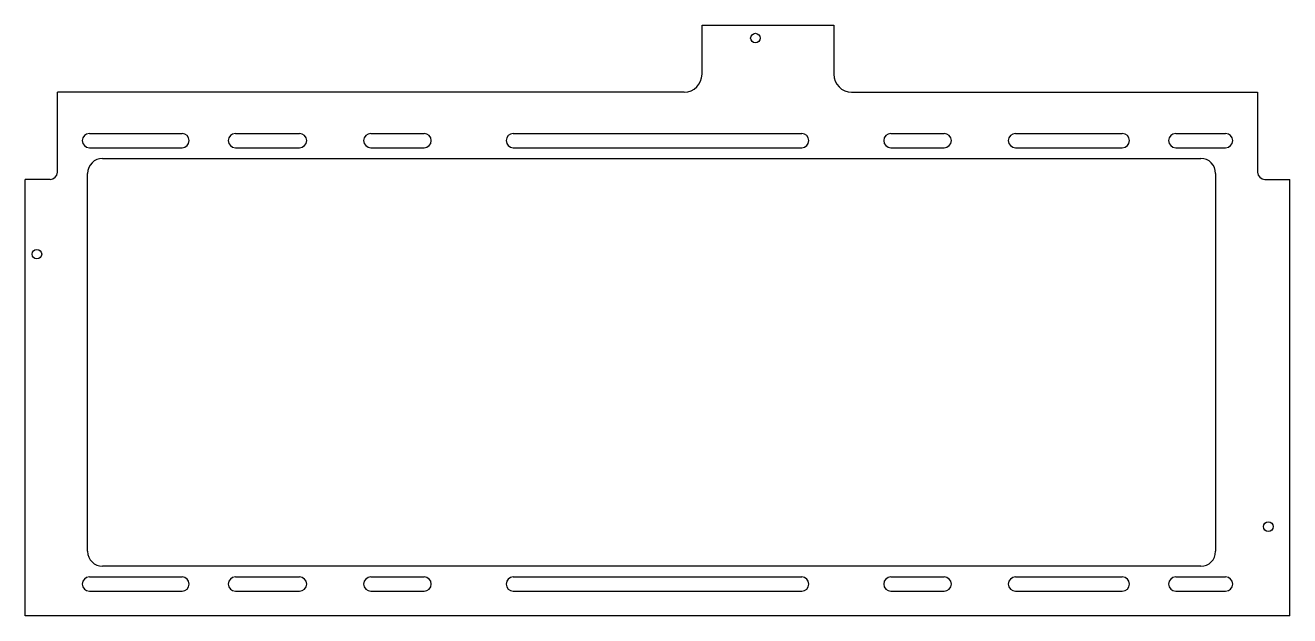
# Model space of a CAD drawing. Extents: x 0 to 355, y 0 to 166.
import ezdxf

# ---------------------------------------------------------------- set-up
doc = ezdxf.new("R2010")
doc.units = 0
doc.layers.add('Sketch', color=7, linetype='CONTINUOUS')

msp = doc.modelspace()

# ---------------------------------------------------------------- linework, layer by layer
at = {"layer": 'Sketch'}
for p, q in [((190, 152), (190, 165.75)), ((190, 165.75), (227, 165.75)), ((227, 165.75), (227, 152)), ((9, 128), (9, 147)), ((185, 147), (9, 147)), ((232, 147), (346, 147)), ((346, 147), (346, 124.5)), ((18, 135.375), (44, 135.375)), ((59, 135.375), (77, 135.375)), ((97, 135.375), (112, 135.375)), ((137, 135.375), (218, 135.375)), ((243, 135.375), (258, 135.375)), ((278, 135.375), (308, 135.375)), ((323, 135.375), (337, 135.375)), ((18, 131.375), (44, 131.375)), ((59, 131.375), (77, 131.375)), ((97, 131.375), (112, 131.375)), ((137, 131.375), (218, 131.375)), ((243, 131.375), (258, 131.375)), ((278, 131.375), (308, 131.375)), ((323, 131.375), (337, 131.375)), ((9, 124.5), (9, 128)), ((21.7, 128.375), (330, 128.375)), ((0, 0), (0, 122.5)), ((7, 122.5), (0, 122.5)), ((17.5, 18.075), (17.5, 124.175)), ((334.2, 124.175), (334.2, 18.075)), ((348, 122.5), (355, 122.5)), ((355, 0), (355, 122.5)), ((18, 10.875), (44, 10.875)), ((330, 13.875), (21.7, 13.875)), ((59, 10.875), (77, 10.875)), ((97, 10.875), (112, 10.875)), ((137, 10.875), (218, 10.875)), ((243, 10.875), (258, 10.875)), ((278, 10.875), (308, 10.875)), ((323, 10.875), (337, 10.875)), ((18, 6.875), (44, 6.875)), ((59, 6.875), (77, 6.875)), ((97, 6.875), (112, 6.875)), ((137, 6.875), (218, 6.875)), ((243, 6.875), (258, 6.875)), ((278, 6.875), (308, 6.875)), ((323, 6.875), (337, 6.875)), ((355, 0), (0, 0))]:
    msp.add_line(p, q, dxfattribs=at)
for centre in [(205, 162.15), (3.25, 101.5), (349, 25)]:
    msp.add_circle(centre, 1.35, dxfattribs=at)
for centre, radius, start, end in [((185, 152), 5, -90, 0), ((232, 152), 5, 180, -90), ((18, 133.375), 2, 90, -90), ((44, 133.375), 2, -90, 90), ((59, 133.375), 2, 90, -90), ((77, 133.375), 2, -90, 90), ((97, 133.375), 2, 90, -90), ((112, 133.375), 2, -90, 90), ((137, 133.375), 2, 90, -90), ((218, 133.375), 2, -90, 90), ((243, 133.375), 2, 90, -90), ((258, 133.375), 2, -90, 90), ((278, 133.375), 2, 90, -90), ((308, 133.375), 2, -90, 90), ((323, 133.375), 2, 90, -90), ((337, 133.375), 2, -90, 90), ((21.7, 124.175), 4.2, 90, 180), ((330, 124.175), 4.2, 0, 90), ((7, 124.5), 2, -90, 0), ((348, 124.5), 2, 180, -90), ((21.7, 18.075), 4.2, 180, -90), ((330, 18.075), 4.2, -90, 0), ((18, 8.875), 2, 90, -90), ((44, 8.875), 2, -90, 90), ((59, 8.875), 2, 90, -90), ((77, 8.875), 2, -90, 90), ((97, 8.875), 2, 90, -90), ((112, 8.875), 2, -90, 90), ((137, 8.875), 2, 90, -90), ((218, 8.875), 2, -90, 90), ((243, 8.875), 2, 90, -90), ((258, 8.875), 2, -90, 90), ((278, 8.875), 2, 90, -90), ((308, 8.875), 2, -90, 90), ((323, 8.875), 2, 90, -90), ((337, 8.875), 2, -90, 90)]:
    msp.add_arc(centre, radius, start, end, dxfattribs=at)

doc.saveas('drawing.dxf')
